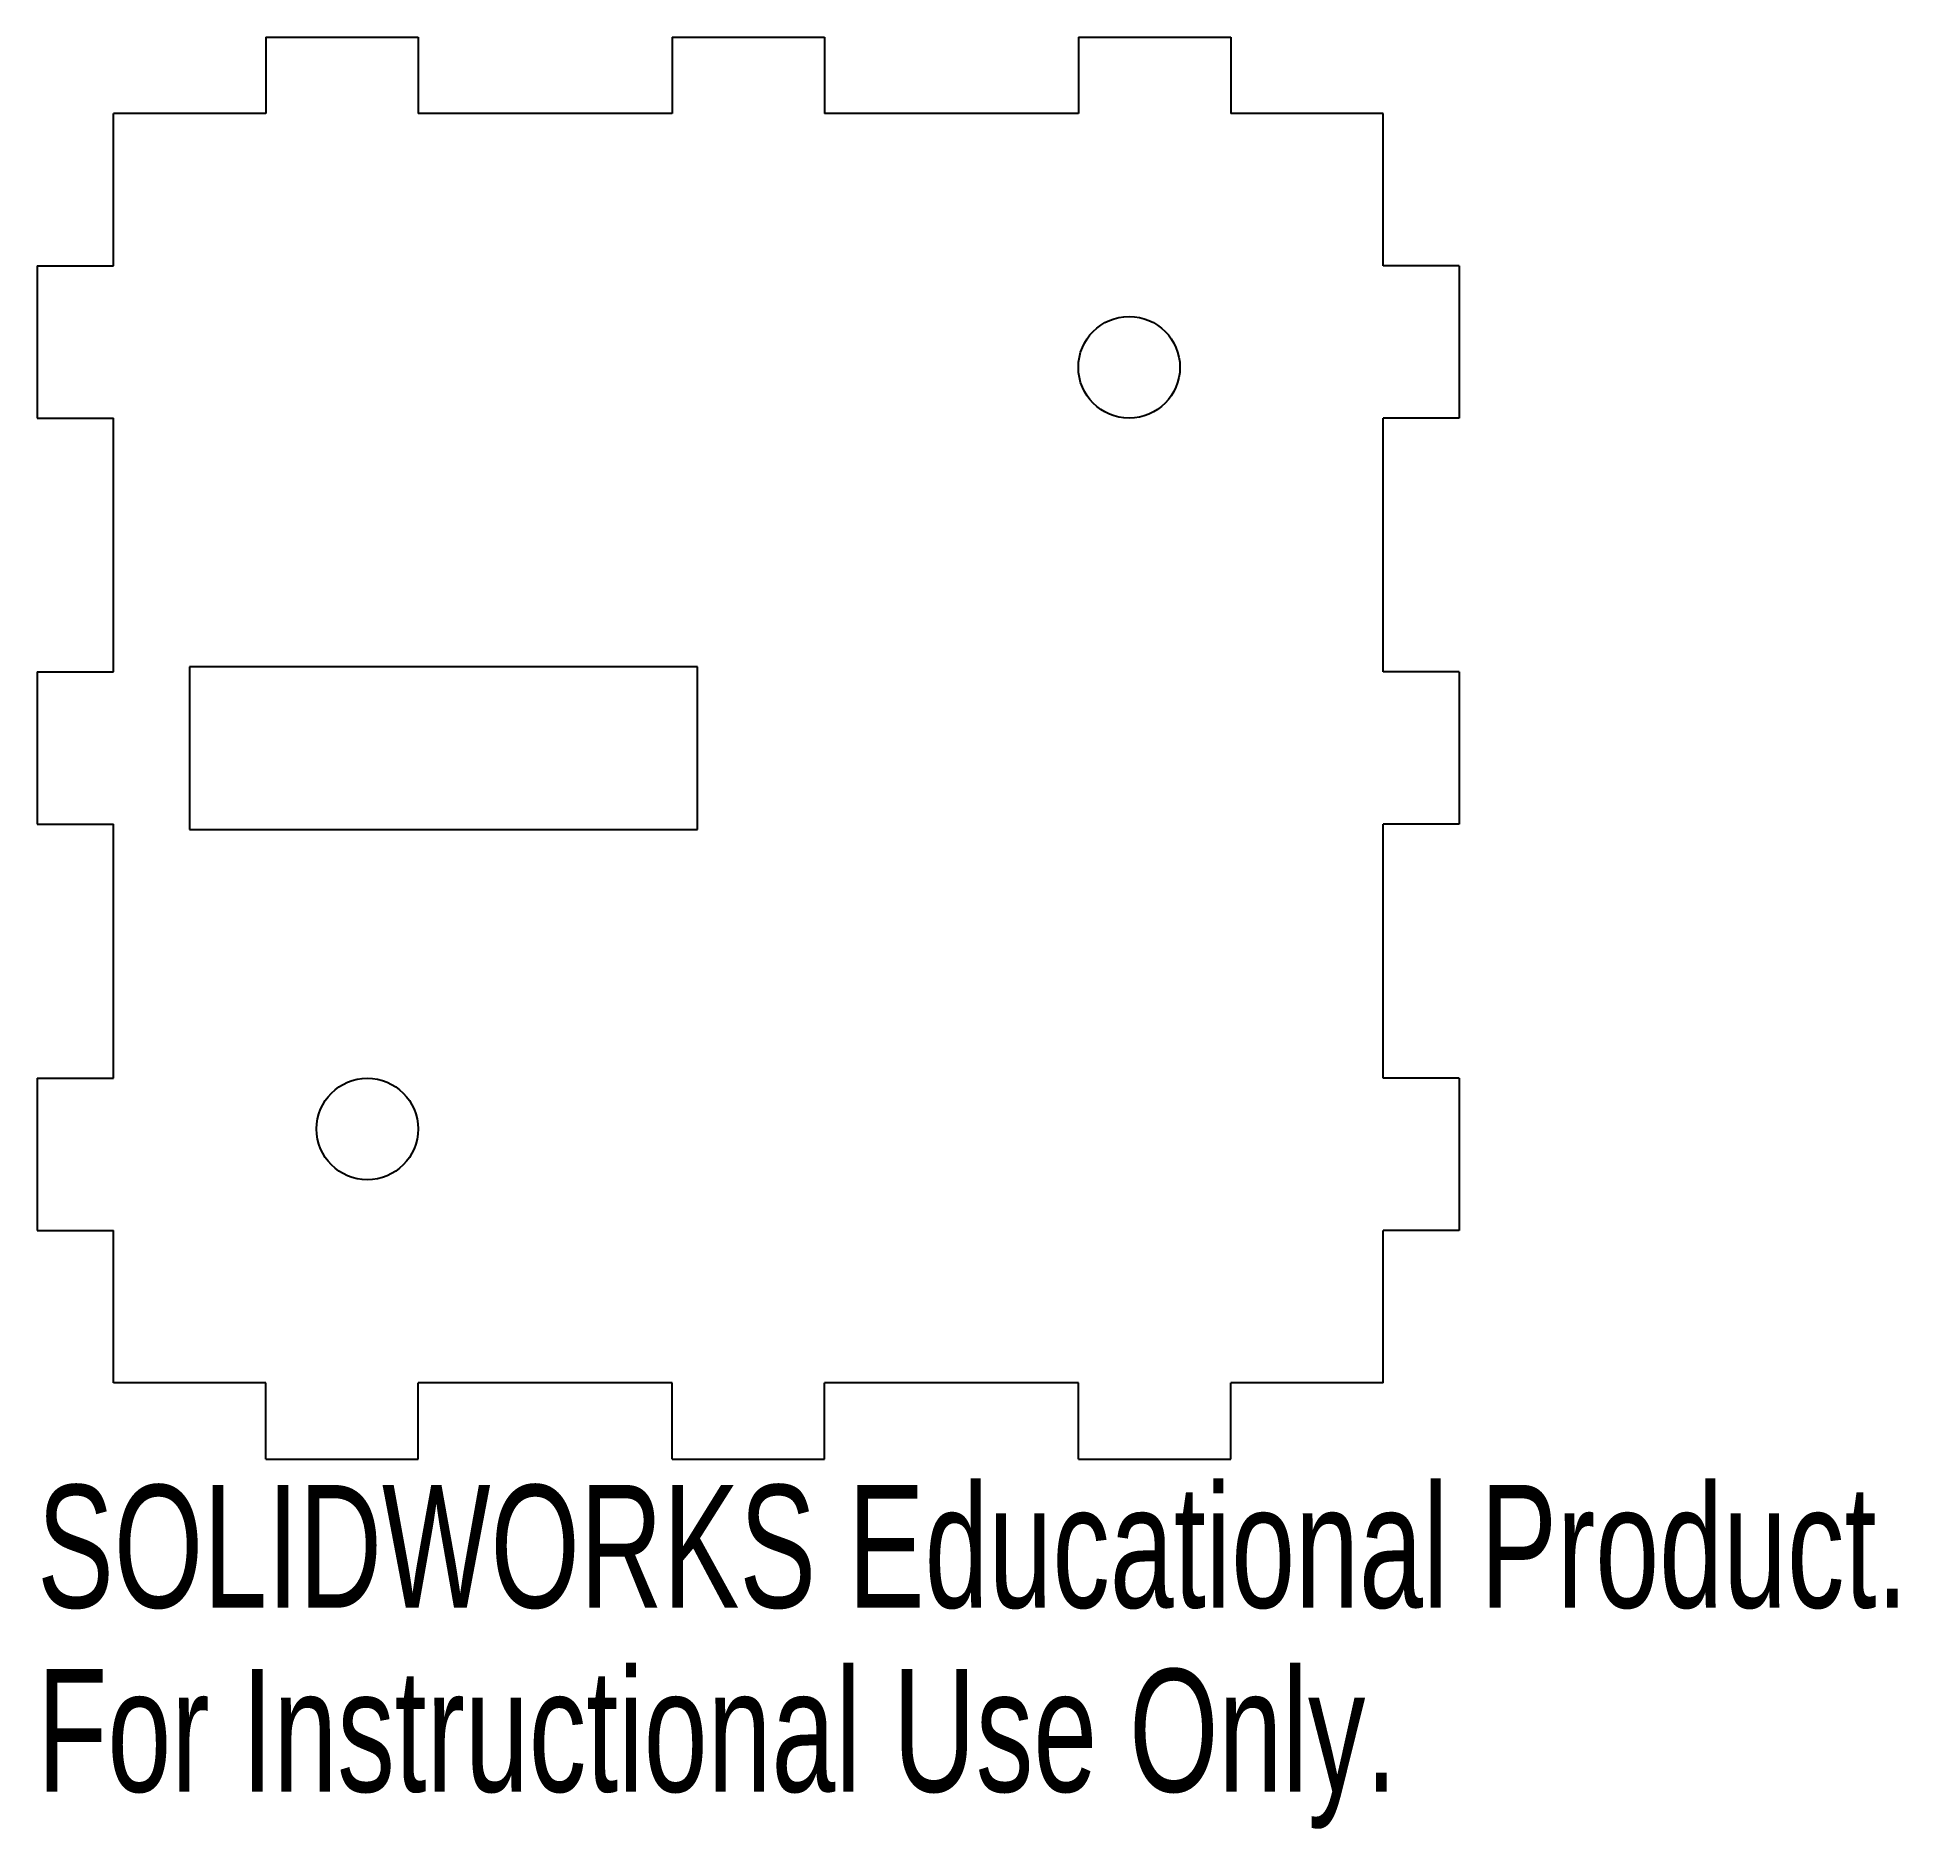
# Model space of a CAD drawing. Header units: millimetres. Extents: x -53 to 20.3, y -17.6 to 53.
import ezdxf

# ---------------------------------------------------------------- set-up
doc = ezdxf.new("R2010")
doc.units = ezdxf.units.MM
doc.styles.add('SLDTEXTSTYLE0', font='TXT', dxfattribs={"width": 0.7})

msp = doc.modelspace()

# ---------------------------------------------------------------- linework, layer by layer
at = {"color": 7, "linetype": 'Continuous', "lineweight": 25}
for p, q in [((-44, 53), (-38, 53)), ((-44, 53), (-44, 50)), ((-38, 53), (-38, 50)), ((-28, 53), (-22, 53)), ((-28, 53), (-28, 50)), ((-22, 53), (-22, 50)), ((-12, 53), (-6, 53)), ((-12, 53), (-12, 50)), ((-6, 53), (-6, 50)), ((-44, 50), (-50, 50)), ((-50, 44), (-50, 50)), ((-28, 50), (-38, 50)), ((-12, 50), (-22, 50)), ((0, 50), (-6, 50)), ((0, 44), (0, 50)), ((-53, 44), (-50, 44)), ((-53, 44), (-53, 38)), ((3, 44), (0, 44)), ((3, 44), (3, 38)), ((-53, 38), (-50, 38)), ((-50, 28), (-50, 38)), ((0, 28), (0, 38)), ((3, 38), (0, 38)), ((-53, 28), (-50, 28)), ((-53, 28), (-53, 22)), ((-47, 28.2), (-47, 21.8)), ((-27, 28.2), (-47, 28.2)), ((-27, 21.8), (-27, 28.2)), ((3, 28), (0, 28)), ((3, 28), (3, 22)), ((-53, 22), (-50, 22)), ((-50, 12), (-50, 22)), ((0, 12), (0, 22)), ((3, 22), (0, 22)), ((-47, 21.8), (-27, 21.8)), ((-53, 12), (-50, 12)), ((-53, 12), (-53, 6)), ((3, 12), (0, 12)), ((3, 12), (3, 6)), ((-53, 6), (-50, 6)), ((-50, 0), (-50, 6)), ((0, 0), (0, 6)), ((3, 6), (0, 6)), ((-44, 0), (-50, 0)), ((-44, -3), (-44, 0)), ((-38, -3), (-38, 0)), ((-28, 0), (-38, 0)), ((-28, -3), (-28, 0)), ((-22, -3), (-22, 0)), ((-12, 0), (-22, 0)), ((-12, -3), (-12, 0)), ((-6, -3), (-6, 0)), ((0, 0), (-6, 0)), ((-44, -3), (-38, -3)), ((-28, -3), (-22, -3)), ((-12, -3), (-6, -3))]:
    msp.add_line(p, q, dxfattribs=at)
for centre in [(-10, 40), (-40, 10)]:
    msp.add_circle(centre, 2, dxfattribs=at)

# ---------------------------------------------------------------- texts
at = {"color": 7, "linetype": 'Continuous', "char_height": 4.83362, "attachment_point": 1, "style": 'SLDTEXTSTYLE0'}
for s, insert in [('SOLIDWORKS Educational Product.', (-53, -4.02)), ('For Instructional Use Only.', (-53, -11.27))]:
    msp.add_mtext(s, dxfattribs=dict(at, insert=insert))

doc.saveas('drawing.dxf')
